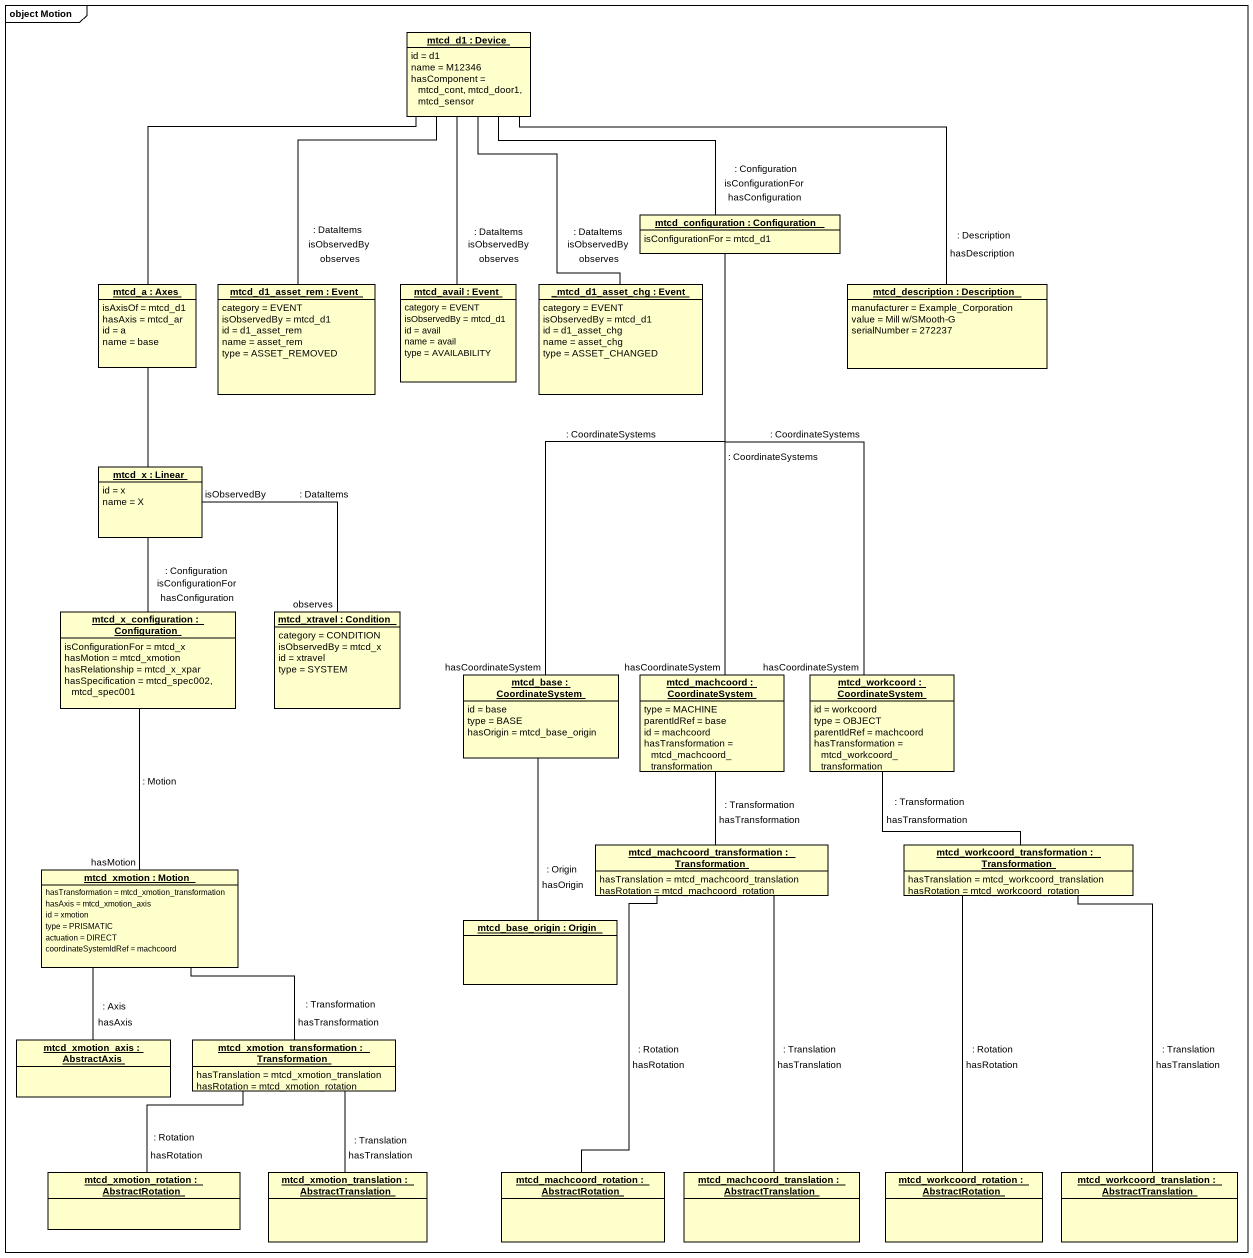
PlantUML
@startuml
mainframe object Motion
hide circle
hide empty members
object "mtcd_d1 : Device" as mtcd_d1 {
  id = d1
  name = M12346
  hasComponent = mtcd_cont, mtcd_door1, mtcd_sensor
}
object "mtcd_configuration : Configuration" as mtcd_configuration {
  isConfigurationFor = mtcd_d1
}
object "mtcd_a : Axes" as mtcd_a {
  isAxisOf = mtcd_d1
  hasAxis = mtcd_ar
  id = a
  name = base
}
object "mtcd_d1_asset_rem : Event" as mtcd_d1_asset_rem {
  category = EVENT
  isObservedBy = mtcd_d1
  id = d1_asset_rem
  name = asset_rem
  type = ASSET_REMOVED
}
object "mtcd_avail : Event" as mtcd_avail {
  category = EVENT
  isObservedBy = mtcd_d1
  id = avail
  name = avail
  type = AVAILABILITY
}
object "_mtcd_d1_asset_chg : Event" as mtcd_d1_asset_chg {
  category = EVENT
  isObservedBy = mtcd_d1
  id = d1_asset_chg
  name = asset_chg
  type = ASSET_CHANGED
}
object "mtcd_description : Description" as mtcd_description {
  manufacturer = Example_Corporation
  value = Mill w/SMooth-G
  serialNumber = 272237
}
object "mtcd_x : Linear" as mtcd_x {
  id = x
  name = X
}
object "mtcd_x_configuration : Configuration" as mtcd_x_configuration {
  isConfigurationFor = mtcd_x
  hasMotion = mtcd_xmotion
  hasRelationship = mtcd_x_xpar
  hasSpecification = mtcd_spec002, mtcd_spec001
}
object "mtcd_xtravel : Condition" as mtcd_xtravel {
  category = CONDITION
  isObservedBy = mtcd_x
  id = xtravel
  type = SYSTEM
}
object "mtcd_base : CoordinateSystem" as mtcd_base {
  id = base
  type = BASE
  hasOrigin = mtcd_base_origin
}
object "mtcd_machcoord : CoordinateSystem" as mtcd_machcoord {
  type = MACHINE
  parentIdRef = base
  id = machcoord
  hasTransformation = mtcd_machcoord_transformation
}
object "mtcd_workcoord : CoordinateSystem" as mtcd_workcoord {
  id = workcoord
  type = OBJECT
  parentIdRef = machcoord
  hasTransformation = mtcd_workcoord_transformation
}
object "mtcd_machcoord_transformation : Transformation" as mtcd_machcoord_2 {
  hasTranslation = mtcd_machcoord_translation
  hasRotation = mtcd_machcoord_rotation
}
object "mtcd_workcoord_transformation : Transformation" as mtcd_workcoord_2 {
  hasTranslation = mtcd_workcoord_translation
  hasRotation = mtcd_workcoord_rotation
}
object "mtcd_xmotion : Motion" as mtcd_xmotion {
  hasTransformation = mtcd_xmotion_transformation
  hasAxis = mtcd_xmotion_axis
  id = xmotion
  type = PRISMATIC
  actuation = DIRECT
  coordinateSystemIdRef = machcoord
}
object "mtcd_base_origin : Origin" as mtcd_base_origin
object "mtcd_xmotion_axis : AbstractAxis" as mtcd_xmotion_axis
object "mtcd_xmotion_transformation : Transformation" as mtcd_xmotion_transformation {
  hasTranslation = mtcd_xmotion_translation
  hasRotation = mtcd_xmotion_rotation
}
object "mtcd_xmotion_rotation : AbstractRotation" as mtcd_xmotion_rotation
object "mtcd_xmotion_translation : AbstractTranslation" as mtcd_xmotion_translation
object "mtcd_machcoord_rotation : AbstractRotation" as mtcd_machcoord_rotation
object "mtcd_machcoord_translation : AbstractTranslation" as mtcd_machcoord_translation
object "mtcd_workcoord_rotation : AbstractRotation" as mtcd_workcoord_rotation
object "mtcd_workcoord_translation : AbstractTranslation" as mtcd_workcoord_translation
mtcd_d1 -right- mtcd_configuration : : Configuration\nisConfigurationFor\nhasConfiguration
mtcd_d1 -- mtcd_a
mtcd_d1 -- mtcd_d1_asset_rem : : DataItems\nisObservedBy\nobserves
mtcd_d1 -- mtcd_avail : : DataItems\nisObservedBy\nobserves
mtcd_d1 -- mtcd_d1_asset_chg : : DataItems\nisObservedBy\nobserves
mtcd_d1 -right- mtcd_description : : Description\nhasDescription
mtcd_configuration -- mtcd_base : : CoordinateSystems\nhasCoordinateSystem
mtcd_configuration -- mtcd_machcoord : : CoordinateSystems\nhasCoordinateSystem
mtcd_configuration -- mtcd_workcoord : : CoordinateSystems\nhasCoordinateSystem
mtcd_a -- mtcd_x
mtcd_x -- mtcd_x_configuration : : Configuration\nisConfigurationFor\nhasConfiguration
mtcd_x -- mtcd_xtravel : : DataItems\nisObservedBy\nobserves
mtcd_x_configuration -- mtcd_xmotion : : Motion\nhasMotion
mtcd_base -- mtcd_base_origin : : Origin\nhasOrigin
mtcd_machcoord -- mtcd_machcoord_2 : : Transformation\nhasTransformation
mtcd_workcoord -- mtcd_workcoord_2 : : Transformation\nhasTransformation
mtcd_machcoord_2 -- mtcd_machcoord_rotation : : Rotation\nhasRotation
mtcd_machcoord_2 -- mtcd_machcoord_translation : : Translation\nhasTranslation
mtcd_workcoord_2 -- mtcd_workcoord_rotation : : Rotation\nhasRotation
mtcd_workcoord_2 -- mtcd_workcoord_translation : : Translation\nhasTranslation
mtcd_xmotion -- mtcd_xmotion_axis : : Axis\nhasAxis
mtcd_xmotion -- mtcd_xmotion_transformation : : Transformation\nhasTransformation
mtcd_xmotion_transformation -- mtcd_xmotion_rotation : : Rotation\nhasRotation
mtcd_xmotion_transformation -- mtcd_xmotion_translation : : Translation\nhasTranslation
@enduml
